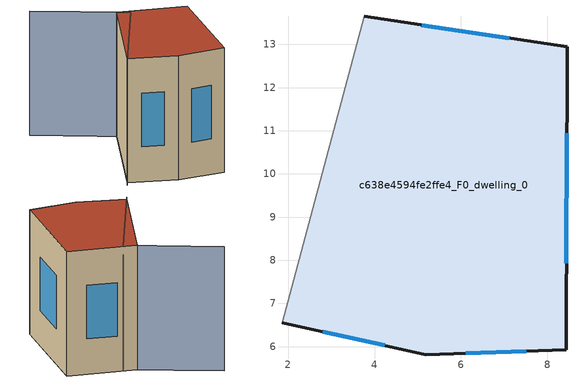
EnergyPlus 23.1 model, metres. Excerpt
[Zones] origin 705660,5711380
c638e4594fe2ffe4_F0_dwelling_0
 floor ground (EU_floor_Construction): 8.45,12.94 8.43,5.93 5.19,5.82 1.86,6.55 3.76,13.64 z0
 wall outside (EU_wall_Construction): 1.86,6.55 5.19,5.82 8.43,5.93 8.45,12.94 3.76,13.64 z0:9
 wall adiabatic (EU_wall_Construction): 3.76,13.64 1.86,6.55 z0:9
 window (EU_Window_Construction): 7.12,13.14 5.1,13.45 / 8.44,7.93 8.45,10.94 / 6.11,5.85 7.51,5.9 / 2.8,6.34 4.24,6.03 z2.56:6.44
 roof outside (EU_roof_Construction): 8.43,5.93 8.45,12.94 3.76,13.64 1.86,6.55 5.19,5.82 z9
shading: -1.56,15.81 4.61,13.3 / 4.61,13.3 1.73,6.24 z0:9
[Building]
EU S2 Campaign: North Axis=0; Terrain=City; Solar Distribution=FullExterior
[Site:Location]
London: Latitude=51.5; Longitude=-0.5; Time Zone=0; Elevation=25
[SizingPeriod:WeatherFileDays]
AnnualSizingPeriod: Begin Month=1; Begin Day of Month=1; End Month=12; End Day of Month=31; Day of Week for Start Day=Monday; Use Weather File Daylight Saving Period=No; Use Weather File Rain and Snow Indicators=No
[MATERIAL]
EU_InternalMass_Material: Roughness=MediumRough; Thickness=0.1; Conductivity=1; Density=1800; Specific Heat=900; Thermal Absorptance=0.9; Solar Absorptance=0.7; Visible Absorptance=0.7
[MATERIAL:NOMASS] Roughness=MediumRough; Thermal Absorptance=0.9; Solar Absorptance=0.7; Visible Absorptance=0.7
Name | Thermal Resistance
EU_wall_NoMass | 0.71061
EU_roof_NoMass | 2.41608
EU_floor_NoMass | 1.75078
[WINDOWMATERIAL:SIMPLEGLAZINGSYSTEM]
EU_Window_SimpleGlazing: UFactor=2.64892; Solar Heat Gain Coefficient=0.76; Visible Transmittance=0.76
[CONSTRUCTION]
EU_wall_Construction: EU_wall_NoMass
EU_roof_Construction: EU_roof_NoMass
EU_floor_Construction: EU_floor_NoMass
EU_InternalMass_Construction: EU_InternalMass_Material
EU_Window_Construction: EU_Window_SimpleGlazing
[ZONE]
c638e4594fe2ffe4_F0_dwelling_0: Type=1; Multiplier=1; Ceiling Height=autocalculate; Volume=376.08; Floor Area=autocalculate; Part of Total Floor Area=Yes
[INTERNALMASS]
c638e4594fe2ffe4_F0_dwelling_0_EU_InternalMass: Construction=EU_InternalMass_Construction; Zone or ZoneList=c638e4594fe2ffe4_F0_dwelling_0; Surface Area=41.7867
[OTHEREQUIPMENT]
EU_Step8_InternalGain_c638e4594fe2ffe4_F0_dwelling_0_f000: Fuel Type=Electricity; Zone or ZoneList or Space or SpaceList=c638e4594fe2ffe4_F0_dwelling_0; Schedule=EU_Step8_GainSchedule_c638e4594fe2ffe4_F0_dwelling_0_f000; Design Level Calculation Method=Watts/Area; Power per Zone Floor Area=1; Fraction Latent=0; Fraction Radiant=0; Fraction Lost=0; Carbon Dioxide Generation Rate=0; EndUse Subcategory=EU_Step8_InternalGains
[ZONEVENTILATION:DESIGNFLOWRATE]
EU_ConstantAir_c638e4594fe2ffe4_F0_dwelling_0: Zone or ZoneList or Space or SpaceList=c638e4594fe2ffe4_F0_dwelling_0; Schedule=EU_AlwaysOn; Design Flow Rate Calculation Method=AirChanges/Hour; Air Changes per Hour=0.496673; Ventilation Type=Natural; Fan Pressure Rise=0; Fan Total Efficiency=1; Constant Term Coefficient=1; Temperature Term Coefficient=0; Velocity Term Coefficient=0; Velocity Squared Term Coefficient=0; Minimum Indoor Temperature=-100; Maximum Indoor Temperature=100; Delta Temperature=-100; Minimum Outdoor Temperature=-100; Maximum Outdoor Temperature=100; Maximum Wind Speed=40
[HVACTEMPLATE:THERMOSTAT]
EU_HeatOnly_c638e4594fe2ffe4_F0_dwelling_0: Constant Heating Setpoint=20; Constant Cooling Setpoint=50
[HVACTEMPLATE:ZONE:IDEALLOADSAIRSYSTEM]
c638e4594fe2ffe4_F0_dwelling_0: Template Thermostat=EU_HeatOnly_c638e4594fe2ffe4_F0_dwelling_0; System Availability Schedule=EU_AlwaysOn; Maximum Heating Supply Air Temperature=50; Minimum Cooling Supply Air Temperature=13; Maximum Heating Supply Air Humidity Ratio=0.0156; Minimum Cooling Supply Air Humidity Ratio=0.0077; Heating Limit=NoLimit; Cooling Limit=NoLimit; Heating Availability Schedule=EU_AlwaysOn; Cooling Availability Schedule=EU_CoolingOff; Dehumidification Control Type=ConstantSensibleHeatRatio; Cooling Sensible Heat Ratio=0.7; Dehumidification Setpoint=60; Humidification Control Type=None; Humidification Setpoint=30; Outdoor Air Method=None; Outdoor Air Flow Rate per Person=0.00944; Outdoor Air Flow Rate per Zone Floor Area=0; Outdoor Air Flow Rate per Zone=0; Demand Controlled Ventilation Type=None; Outdoor Air Economizer Type=NoEconomizer; Heat Recovery Type=None; Sensible Heat Recovery Effectiveness=0.7; Latent Heat Recovery Effectiveness=0.65
[SIZING:ZONE]
c638e4594fe2ffe4_F0_dwelling_0: Zone Cooling Design Supply Air Temperature Input Method=SupplyAirTemperature; Zone Cooling Design Supply Air Temperature=13; Zone Heating Design Supply Air Temperature Input Method=SupplyAirTemperature; Zone Heating Design Supply Air Temperature=50; Zone Cooling Design Supply Air Humidity Ratio=0.008; Zone Heating Design Supply Air Humidity Ratio=0.008; Cooling Design Air Flow Method=DesignDay; Cooling Design Air Flow Rate=0; Cooling Minimum Air Flow per Zone Floor Area=0.000762; Cooling Minimum Air Flow=0; Cooling Minimum Air Flow Fraction=0.2; Heating Design Air Flow Method=DesignDay; Heating Design Air Flow Rate=0; Heating Maximum Air Flow per Zone Floor Area=0.002032; Heating Maximum Air Flow=0.141576; Heating Maximum Air Flow Fraction=0.3; Account for Dedicated Outdoor Air System=No; Dedicated Outdoor Air System Control Strategy=NeutralSupplyAir; Dedicated Outdoor Air Low Setpoint Temperature for Design=autosize; Dedicated Outdoor Air High Setpoint Temperature for Design=autosize; Zone Load Sizing Method=Sensible Load Only No Latent Load; Zone Latent Cooling Design Supply Air Humidity Ratio Input Method=HumidityRatioDifference; Zone Cooling Design Supply Air Humidity Ratio Difference=0.005; Zone Latent Heating Design Supply Air Humidity Ratio Input Method=HumidityRatioDifference; Zone Humidification Design Supply Air Humidity Ratio Difference=0.005
[SCHEDULE:CONSTANT]
Name | Hourly Value
EU_AlwaysOn | 1
EU_CoolingOff | 0
[SCHEDULE:FILE]
EU_Step8_GainSchedule_c638e4594fe2ffe4_F0_dwelling_0_f000: File=../../schedules/c638e4594fe2ffe4/c638e4594fe2ffe4_F0_dwelling_0_f000_gain.csv; Column Number=1; Rows to Skip at Top=0; Number of Hours of Data=8760; Column Separator=Comma; Interpolate to Timestep=No; Minutes per Item=60; Adjust Schedule for Daylight Savings=Yes
